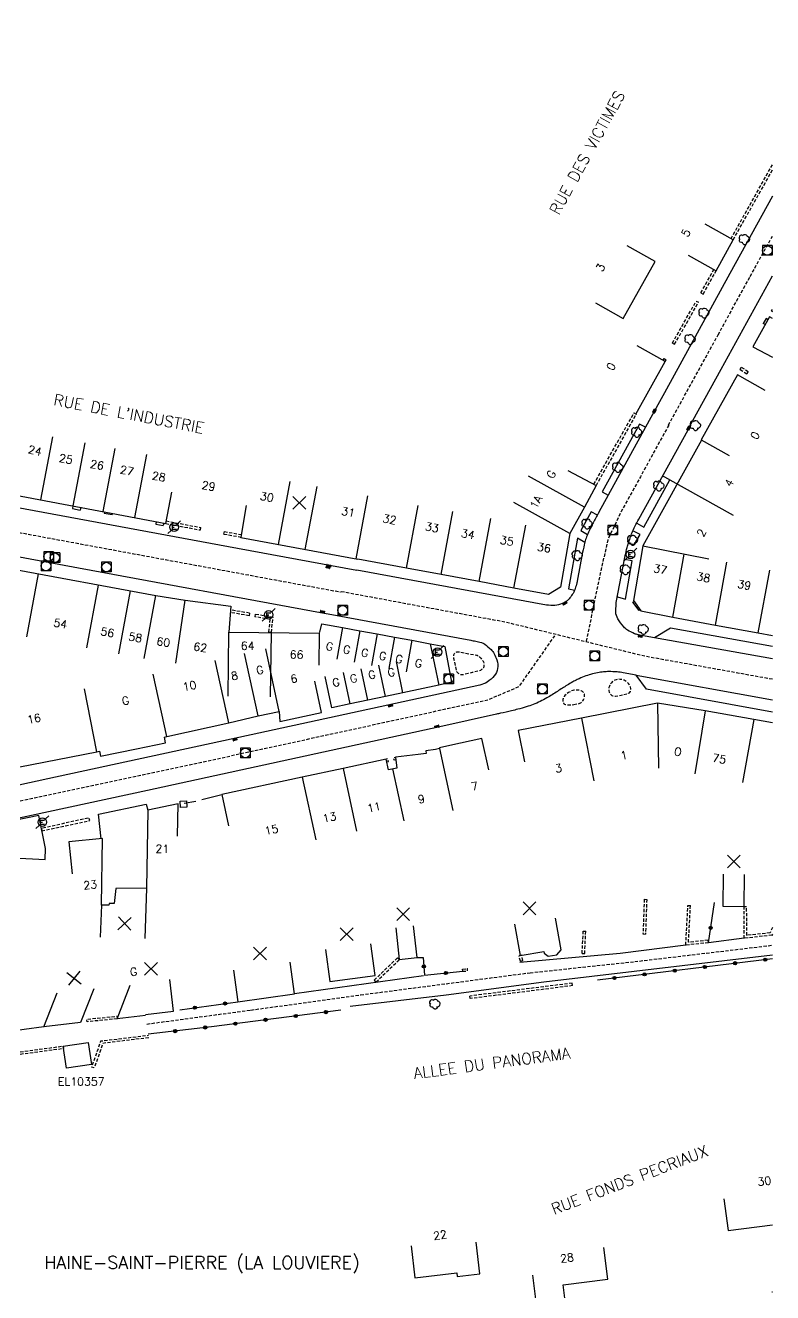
# Model space of a CAD drawing. Header units: millimetres. Extents: x 139000 to 140001, y 128999 to 130000.
# Drawn here: x 139883.3 to 140000, y 129508.3 to 129706.3 of the extents above; entities that cross this region are included whole.
import ezdxf
from ezdxf.enums import TextEntityAlignment as Align

# ---------------------------------------------------------------- set-up
doc = ezdxf.new("R2010")
doc.units = ezdxf.units.MM
doc.linetypes.add('DASHED', pattern=[0.75, 0.5, -0.25])
doc.layers.get('0').update_dxf_attribs({"linetype": 'CONTINUOUS'})
for name, color, linetype in [('W0001', 6, 'DASHED'), ('W0008', 7, 'CONTINUOUS'), ('W0100', 7, 'CONTINUOUS'), ('W0105', 7, 'CONTINUOUS'), ('W0112', 1, 'DASHED'), ('W0300', 7, 'CONTINUOUS'), ('W0322', 7, 'CONTINUOUS'), ('W0400', 7, 'CONTINUOUS'), ('W0420', 7, 'CONTINUOUS'), ('W0471', 7, 'CONTINUOUS'), ('W0980', 7, 'CONTINUOUS'), ('W0984', 7, 'CONTINUOUS'), ('W0989', 7, 'CONTINUOUS'), ('W0991', 7, 'CONTINUOUS'), ('W1102', 7, 'CONTINUOUS')]:
    doc.layers.add(name, color=color, linetype=linetype)
doc.styles.get("Standard").update_dxf_attribs({"font": 'romans.shx', "width": 0.85})

# ---------------------------------------------------------------- blocks, each defined once
blk = doc.blocks.new('t112o')
at = {"color": 0, "linetype": 'Continuous'}
for p, q in [((-0.5, 0.5), (0.5, 0.5)), ((-0.5, -0.5), (-0.5, 0.5)), ((0.5, 0.5), (0.5, -0.5)), ((0.5, -0.5), (-0.5, -0.5))]:
    blk.add_line(p, q, dxfattribs=at)
blk = doc.blocks.new('T420')
for p, q in [((0.75, 0.75), (-0.75, 0.75)), ((-0.75, 0.75), (-0.75, -0.75)), ((0.75, 0.75), (0.75, -0.75)), ((0.75, -0.75), (-0.75, -0.75))]:
    blk.add_line(p, q)
blk.add_ellipse((0, 0), major_axis=(-0.53, 0.53), ratio=1, start_param=3.926991, end_param=10.210176)
blk = doc.blocks.new('T400')
for p, q in [((-0.15, 0.3), (0.15, 0.3)), ((-0.15, -0.25), (-0.15, 0.3)), ((-0.15, 0.15), (0.15, 0.15)), ((-0.15, 0), (0.15, 0)), ((0.15, 0.3), (0.15, -0.25)), ((-0.15, -0.15), (0.15, -0.15)), ((-0.15, -0.25), (-0.15, -0.3)), ((-0.15, -0.3), (0.15, -0.3)), ((0.15, -0.3), (0.15, -0.25))]:
    blk.add_line(p, q)
blk = doc.blocks.new('T300')
for p, q in [((-0.8, 0.51), (-0.86, 0.34)), ((-0.86, 0.34), (-0.86, 0.17)), ((-0.86, 0.17), (-0.74, 0.06)), ((-0.69, 0.63), (-0.8, 0.51)), ((-0.8, -0.06), (-0.74, 0.06)), ((-0.74, 0.06), (-0.69, 0.11)), ((-0.57, 0.69), (-0.69, 0.63)), ((-0.46, 0.69), (-0.57, 0.69)), ((-0.29, 0.63), (-0.46, 0.69)), ((-0.29, 0.63), (-0.17, 0.74)), ((-0.23, 0.57), (-0.29, 0.63)), ((-0.17, 0.74), (-0.06, 0.8)), ((-0.06, 0.8), (0.06, 0.8)), ((0.06, 0.8), (0.23, 0.74)), ((0.23, 0.74), (0.34, 0.63)), ((0.34, 0.63), (0.4, 0.51)), ((0.46, 0.46), (0.34, 0.46)), ((0.4, 0.51), (0.4, 0.46)), ((0.57, 0.4), (0.46, 0.46)), ((0.57, 0.4), (0.69, 0.29)), ((0.69, 0.29), (0.74, 0.17)), ((0.74, 0.06), (0.69, -0.17)), ((0.74, 0.17), (0.74, 0.06)), ((-0.8, -0.17), (-0.8, -0.06)), ((-0.8, -0.23), (-0.8, -0.17)), ((-0.74, -0.34), (-0.8, -0.23)), ((-0.69, -0.4), (-0.74, -0.34)), ((-0.51, -0.46), (-0.69, -0.4)), ((-0.4, -0.46), (-0.51, -0.46)), ((-0.4, -0.46), (-0.34, -0.46)), ((-0.34, -0.46), (-0.34, -0.4)), ((-0.34, -0.51), (-0.34, -0.46)), ((-0.29, -0.63), (-0.34, -0.51)), ((-0.17, -0.74), (-0.29, -0.63)), ((-0.06, -0.8), (-0.17, -0.74)), ((0.06, -0.8), (-0.06, -0.8)), ((0.17, -0.74), (0.06, -0.8)), ((0.23, -0.69), (0.17, -0.74)), ((0.29, -0.46), (0.23, -0.46)), ((0.29, -0.63), (0.23, -0.69)), ((0.46, -0.4), (0.29, -0.46)), ((0.34, -0.51), (0.29, -0.63)), ((0.34, -0.51), (0.34, -0.46)), ((0.57, -0.34), (0.46, -0.4)), ((0.63, -0.29), (0.57, -0.34)), ((0.69, -0.17), (0.63, -0.29))]:
    blk.add_line(p, q)
blk = doc.blocks.new('T471')
for p, q in [((-0.333334, 0.333334), (-0.333334, -0.333334)), ((-0.333334, 0.333334), (0.333334, 0.333334)), ((-0.333334, 0), (0, 0)), ((0.500001, 0.500001), (1.000002, 1.000002)), ((-0.500001, -0.500001), (-1.000002, -1.000002)), ((-0.333334, -0.333334), (0.333334, -0.333334))]:
    blk.add_line(p, q)
blk.add_ellipse((0, 0), major_axis=(0.471405, 0.471405), ratio=1, start_param=5.4977871438, end_param=11.780972451)
blk = doc.blocks.new('t991o')
at = {"color": 0, "linetype": 'Continuous'}
for p, q in [((-1, 1), (1, -1)), ((-1, -1), (1, 1))]:
    blk.add_line(p, q, dxfattribs=at)
blk = doc.blocks.new('t322o')
at = {"color": 0, "linetype": 'Continuous'}
for radius in [0.25, 0.15]:
    blk.add_circle((0, 0), radius, dxfattribs=at)

msp = doc.modelspace()

# ---------------------------------------------------------------- linework, layer by layer
at = {"layer": 'W0001'}
for points in [[(139983.76, 129643.81), (139991.52, 129657.92), (139996.52, 129667.03), (140000, 129673.34)], [(139738.25, 129652.51), (139763.8, 129648.54), (139773.3, 129646.82), (139783.42, 129645.05), (139791.64, 129643.93), (139796.8, 129642.97), (139803.87, 129641.71), (139819.4, 129638.72), (139843.26, 129634.28), (139871.98, 129628.95), (139892.63, 129625.12), (139932.53, 129617.74)], [(139902.3, 129550.24), (139918.54, 129552.42), (139935.68, 129554.79), (139962.15, 129558.25), (139978.5, 129559.99), (140000, 129562.55)]]:
    msp.add_lwpolyline(points, dxfattribs=at)
at = {"layer": 'W0001', "flags": 128}
for points in [[(139983.8, 129643.8), (139979.38, 129635.74), (139976.37, 129630.31), (139974.29, 129625.9), (139973.11, 129620.64), (139970.88, 129609.94)], [(140000, 129604.09), (139980.14, 129607.67), (139958.41, 129612.99), (139932.57, 129617.79)], [(139484.73, 129377.1), (139488.75, 129379.36), (139492.95, 129382.35), (139501.53, 129389.37), (139524.78, 129408.79), (139562.49, 129440.4), (139592.09, 129465.15), (139599.87, 129471.65), (139607.76, 129478.16), (139614.62, 129483.25), (139625.18, 129489.66), (139641.22, 129498.49), (139686.94, 129523.47), (139718.59, 129540.76), (139731.96, 129548.24), (139740.37, 129552.94), (139745.12, 129555.15), (139758.01, 129558.47), (139803.4, 129568.95), (139852.93, 129578.75), (139912.32, 129591.47), (139924.93, 129594.21), (139955.6, 129600.91), (139960.47, 129602.99), (139966.16, 129611.1)]]:
    msp.add_lwpolyline(points, dxfattribs=at)
at = {"layer": 'W0008'}
msp.add_line((140000, 129564.1), (139999.91, 129564.09), dxfattribs=at)
for points in [[(139935.08, 129621.09), (139916.47, 129624.52), (139876.23, 129631.96), (139832.35, 129640.1), (139817.51, 129642.87), (139815.47, 129643.38), (139814.76, 129643.68), (139814.33, 129643.93), (139814.01, 129644.36), (139813.65, 129645.04), (139813.62, 129645.92), (139813.8, 129646.55), (139814.41, 129647.85), (139828.53, 129673.27), (139847.45, 129707.45)], [(140000, 129679.56), (139993.36, 129667.49), (139983.14, 129648.87), (139980.74, 129644.52)], [(139986.75, 129643.03), (139991.97, 129652.54), (140000, 129667.12)], [(139736.98, 129648.59), (139759.64, 129645.25), (139779.97, 129641.58), (139783.64, 129641.15), (139785.04, 129641.06), (139788.15, 129640.97), (139791.58, 129640.68), (139794.1, 129640.35), (139797.95, 129639.55), (139802.56, 129638.35), (139805.76, 129637.55), (139809.68, 129636.74), (139851.32, 129628.99), (139891.62, 129621.51), (139929.98, 129614.4)], [(139986.46, 129562.57), (139976.2, 129561.23), (139960.54, 129559.84)], [(139995.61, 129563.64), (139990.02, 129562.94)], [(140000, 129561.01), (139964.28, 129556.78), (139949.05, 129554.77), (139934.03, 129553)], [(139945.52, 129557.79), (139925.35, 129554.93)]]:
    msp.add_lwpolyline(points, dxfattribs=at)
at = {"layer": 'W0008', "flags": 128}
for points in [[(139980.76, 129644.51), (139972.9, 129630.19, 0.002285), (139972.63, 129629.7, 0.000744), (139971.82, 129628.18, 0.013622), (139971.28, 129627.1, 0.020694), (139970.97, 129626.36, 0.026965), (139970.71, 129625.5, 0.01508), (139970.36, 129623.94), (139969.52, 129619.44, -0.025094), (139969.4, 129618.93, -0.014416), (139969.12, 129618.06, -0.044328), (139968.96, 129617.7, -0.020879), (139968.51, 129617, -0.072137), (139967.92, 129616.36, -0.072283), (139967.17, 129615.92, -0.075715), (139966.03, 129615.64, -0.067684), (139964.72, 129615.7), (139935.08, 129621.16)], [(140000, 129609.2), (139984.06, 129612.09), (139981.57, 129610.59), (139979, 129611.06, -0.06133), (139978.47, 129611.22, -0.027112), (139977.36, 129611.79, -0.083692), (139976.77, 129612.3, -0.041557), (139975.86, 129613.56, -0.110069), (139975.52, 129614.6), (139975.61, 129616.11), (139976.96, 129623.1, -0.011119), (139977.22, 129624.35, -0.0198), (139977.41, 129625.04, -0.003094), (139978, 129626.83, -0.02605), (139978.08, 129627.04, -0.011032), (139978.52, 129627.97, -0.008804), (139979.13, 129629.11), (139986.84, 129643.09)], [(139930.04, 129614.43), (139952.87, 129610.2, -0.008517), (139953.65, 129610.04, -0.007304), (139954.55, 129609.83, -0.097106), (139955.06, 129609.59, -0.041225), (139956.05, 129608.73, -0.064265), (139956.53, 129608.09, -0.047835), (139956.96, 129607.12, -0.121919), (139957.07, 129605.77, -0.133387), (139956.56, 129604.65, -0.077248), (139955.46, 129603.67, -0.088961), (139954.28, 129603.18), (139939.92, 129600.03), (139915.47, 129594.73), (139886.85, 129588.53), (139870.34, 129584.94, -0.001793)], [(140000, 129598.97), (139980.33, 129602.53), (139978.72, 129604.76), (139976.69, 129605.12, 0.026143), (139975.74, 129605.24, 0.018925), (139974.42, 129605.29, 0.024225), (139973.63, 129605.25, 0.020324), (139972.7, 129605.12, 0.023938), (139971.6, 129604.86, 0.026395), (139970.62, 129604.53, 0.014311), (139969.52, 129604.05, 0.021358), (139968.8, 129603.68, 0.004248), (139967.92, 129603.16, 0.005043), (139967.19, 129602.71, 0.007198), (139966.41, 129602.2, -0.007043), (139965.6, 129601.68, -0.014696), (139964.76, 129601.18, -0.012264), (139963.72, 129600.64, -0.020275), (139962.63, 129600.16, -0.021433), (139961.56, 129599.79, -0.006333), (139960.21, 129599.41, -0.009191), (139959.27, 129599.18, -0.000241), (139957.51, 129598.78, -0.000708), (139956.91, 129598.64), (139948.05, 129596.65), (139902.4, 129586.74), (139877.44, 129581.35, 0.058104)]]:
    msp.add_lwpolyline(points, format="xyb", dxfattribs=at)
for points in [[(139980.18, 129643.49), (139979.24, 129643.97), (139973.41, 129633.39), (139974.34, 129632.86)], [(139978.82, 129628.48), (139979.91, 129627.85), (139983.97, 129635.25), (139982.86, 129635.82)], [(139972.66, 129629.75), (139971.67, 129630.28), (139970.1, 129627.35), (139971.13, 129626.71)], [(139977.49, 129625.33), (139978.45, 129625.21), (139979.33, 129626.73), (139978.21, 129627.31)], [(139970.71, 129625.49), (139969.53, 129626.14), (139968.14, 129618.21), (139969.13, 129618.03)], [(139975.78, 129616.97), (139977.04, 129616.62), (139978.07, 129622.62), (139976.9, 129622.83)], [(139979.36, 129614.93), (139979.2, 129614.82), (139978.22, 129616.15), (139978.38, 129616.27)], [(139946.52, 129609.66), (139948.82, 129609.22), (139949.89, 129603.63), (139947.89, 129603.19)], [(140000, 129607.27), (139981.57, 129610.59)], [(139978.72, 129604.76), (140000, 129600.91)], [(139895.14, 129579.19), (139894.76, 129583.01), (139902.2, 129584.61), (139902.45, 129583.64)]]:
    msp.add_lwpolyline(points, dxfattribs=at)
at = {"layer": 'W0100'}
for p, q in [((139999.52, 129660.72), (139996.96, 129656.06)), ((140000, 129660.46), (139999.52, 129660.72)), ((139996.96, 129656.06), (140000, 129654.4))]:
    msp.add_line(p, q, dxfattribs=at)
for points in [[(139841.23, 129683.53), (139836.87, 129685.97), (139815, 129646.77), (139815.87, 129645.03), (139871.24, 129634.85), (139871.51, 129635.76), (139880.78, 129633.59), (139880.74, 129633.09), (139905.24, 129628.44), (139906.17, 129633.35)], [(139986.83, 129670.36), (139991.2, 129667.93), (139993.88, 129672.76), (139989.51, 129675.18)], [(139972.35, 129662.91), (139976.71, 129660.47), (139981.68, 129669.36), (139977.31, 129671.79)], [(139978.69, 129645.53), (139983.25, 129653.75), (139978.88, 129656.18)], [(139998.89, 129649.23), (139994.52, 129651.65), (139988.89, 129641.48)], [(139935.26, 129622.83), (139916.99, 129626.22), (139917, 129626.32), (139917.87, 129631.24)], [(139880.62, 129621.43), (139903.7, 129617.16), (139908.28, 129616.48), (139915.42, 129615.51), (139915.12, 129611.46), (139929.22, 129611.29), (139929.16, 129606.29)], [(139992.28, 129573.65), (139992.23, 129568.65), (139995.57, 129568.61), (139995.63, 129573.61)], [(139959.72, 129565.84), (139960.62, 129560.93), (139964.27, 129561.59), (139964.35, 129561.32), (139964.97, 129560.82), (139966.33, 129561.05), (139967, 129561.85), (139966.1, 129566.77)], [(139941.17, 129565.27), (139941.72, 129560.3), (139944.5, 129560.61), (139943.94, 129565.58)], [(139930.22, 129561.86), (139930.85, 129556.9), (139937.93, 129557.8), (139937.3, 129562.76)], [(139915.8, 129558.67), (139916.48, 129553.72), (139925.35, 129554.93), (139924.67, 129559.88)], [(139902.07, 129551.72), (139906.46, 129552.23), (139905.89, 129557.19)]]:
    msp.add_lwpolyline(points, dxfattribs=at)
at = {"layer": 'W0100', "flags": 128}
for points in [[(139993.31, 129639.02), (139988.93, 129641.45), (139979.77, 129624.92), (139978.28, 129616.4), (139979.46, 129614.8), (139984.42, 129613.78), (139991.09, 129612.56), (139997.75, 129611.33), (140000, 129610.94)], [(139968.05, 129636.73), (139972.45, 129634.36), (139970.64, 129631), (139968.37, 129626.88), (139966.88, 129618.49), (139965.05, 129617.32), (139959.61, 129618.34), (139954.18, 129619.37), (139948.25, 129620.47), (139942.82, 129621.45), (139935.26, 129622.87)], [(139929.26, 129611.44), (139929.32, 129611.44), (139929.63, 129612.77), (139932.85, 129612.18), (139935.56, 129611.68), (139938.27, 129611.19), (139940.98, 129610.69), (139943.68, 129610.19), (139946.52, 129609.66), (139947.89, 129603.19), (139942.29, 129602), (139939.55, 129601.41), (139936.82, 129600.84), (139934.06, 129600.25), (139931.17, 129599.63), (139930.13, 129604.52)], [(139871.83, 129593.37), (139871.73, 129588.25), (139878.11, 129589.58), (139894.49, 129592.78), (139894.9, 129592.86), (139895.05, 129592.08), (139900.67, 129593.22), (139905.23, 129594.17), (139905.04, 129595.06), (139905.41, 129595.14), (139915.11, 129597.27), (139919.67, 129598.36), (139922.98, 129599.08), (139923.05, 129597.5), (139929.57, 129598.89), (139928.52, 129603.78)], [(140000, 129597.27), (139997.1, 129597.79), (139989.51, 129599.17), (139982.04, 129600.39), (139970.16, 129598.04), (139960.31, 129596.09), (139961.28, 129591.19)], [(139955.68, 129589.93), (139954.62, 129594.82), (139951.3, 129594.1), (139948.21, 129593.42), (139947.99, 129593.38), (139948.02, 129593.26), (139947.4, 129593.13), (139945.86, 129592.93), (139945.91, 129592.48), (139944.69, 129592.34), (139941.14, 129591.92), (139941.34, 129590.23), (139940.02, 129589.94), (139939.66, 129591.59), (139932.96, 129590.17), (139926.57, 129588.78), (139914.01, 129586.09), (139915.06, 129581.2)], [(139907.1, 129579.57), (139907.18, 129584.63), (139902.45, 129583.64), (139902.26, 129571.44), (139897.47, 129571.4), (139897.17, 129569.08), (139896.43, 129569.09), (139896.34, 129568.79), (139895.2, 129568.83), (139895.38, 129579.21), (139890.12, 129578.68), (139890.62, 129573.71)], [(139881.39, 129576.21), (139886.39, 129575.92), (139886.48, 129577.64), (139885.41, 129582.83), (139877.78, 129581.27), (139876.1, 129579.83), (139873.08, 129572.22), (139872.88, 129571.41), (139870.91, 129566.12), (139867.56, 129557.34), (139866.55, 129554.66), (139865.22, 129551.24), (139863.81, 129547.65), (139864.4, 129546.95), (139871.76, 129547.86), (139873.94, 129553.04)], [(139902.09, 129551.57), (139897.65, 129551.06), (139899.71, 129556.31)], [(139894.01, 129555.74), (139891.95, 129550.47), (139886.21, 129549.82), (139888.27, 129555.09)], [(139992.41, 129522.92), (139993.07, 129517.97), (140000, 129518.88)], [(139943.58, 129515.56), (139944.17, 129510.59), (139950.69, 129511.37), (139950.76, 129510.78), (139954.31, 129511.2), (139953.72, 129516.17)], [(139962.54, 129510.98), (139963.16, 129506.02), (139967.7, 129506.58), (139967.34, 129509.5), (139974.3, 129510.36), (139973.69, 129515.32)]]:
    msp.add_lwpolyline(points, dxfattribs=at)
msp.add_lwpolyline([(139893.65, 129543.89), (139889.73, 129543.33), (139889.23, 129546.79), (139893.15, 129547.35)], close=True, dxfattribs=at)
at = {"layer": 'W0105'}
for p, q in [((139998.86, 129659.51), (139998.57, 129659.67)), ((139999.3, 129660.32), (139999.01, 129660.48)), ((139890.75, 129631.19), (139890.67, 129630.77)), ((139891.96, 129630.96), (139891.89, 129630.54)), ((139895.67, 129630.26), (139895.64, 129630.06)), ((139896.89, 129630.02), (139896.85, 129629.84)), ((139903.75, 129628.72), (139903.67, 129628.34)), ((139904.92, 129628.5), (139904.85, 129628.14))]:
    msp.add_line(p, q, dxfattribs=at)
for points in [[(139999.01, 129660.48), (139998.57, 129659.67)], [(139890.67, 129630.77), (139891.89, 129630.54)], [(139895.64, 129630.06), (139896.85, 129629.84)], [(139903.67, 129628.34), (139904.85, 129628.14)]]:
    msp.add_lwpolyline(points, dxfattribs=at)
at = {"layer": 'W0112'}
for p, q in [((139993.53, 129672.95), (140000, 129684.48)), ((139993.88, 129672.76), (140000, 129683.67)), ((139988.1, 129663.18), (139988.45, 129662.99)), ((139988.83, 129664.47), (139989.18, 129664.28)), ((139999.87, 129661.63), (140000, 129661.86)), ((139999.87, 129661.63), (140000, 129661.56)), ((139984.37, 129656.63), (139984.72, 129656.43)), ((139983.08, 129654.23), (139983.42, 129654.02)), ((139994.96, 129652.49), (139996.04, 129651.83)), ((139996.04, 129651.83), (139996.22, 129652.18)), ((139910.65, 129627.42), (139910.72, 129627.81)), ((139914.33, 129626.79), (139914.4, 129627.18)), ((139918.27, 129614.03), (139915.38, 129614.52)), ((139918.33, 129614.42), (139915.45, 129614.91)), ((139918.33, 129614.42), (139918.27, 129614.03)), ((139919.23, 129614.25), (139919.16, 129613.86)), ((139921.36, 129611.48), (139921.75, 129611.44)), ((139979.97, 129569.72), (139980.36, 129569.71)), ((139986.8, 129568.76), (139987.2, 129568.74)), ((139995.57, 129568.61), (139995.97, 129568.62)), ((139970.45, 129564.76), (139970.85, 129564.74)), ((139979.78, 129564.31), (139980.18, 129564.3)), ((139990.01, 129562.93), (139989.96, 129563.32)), ((139941.44, 129560.59), (139941.72, 129560.3)), ((139960.81, 129560.98), (139960.42, 129560.88)), ((139960.63, 129560.06), (139961.02, 129560.16)), ((139970.28, 129561.27), (139970.68, 129561.25)), ((139951.6, 129558.82), (139952.35, 129558.89)), ((139951.62, 129558.47), (139951.6, 129558.82)), ((139937.81, 129557.11), (139938.09, 129556.82)), ((139968.79, 129556.23), (139968.74, 129556.62)), ((139952.78, 129554.21), (139952.73, 129554.61))]:
    msp.add_line(p, q, dxfattribs=at)
for points in [[(139988.83, 129664.47), (139990.85, 129668.13)], [(139989.18, 129664.28), (139991.2, 129667.93)], [(139984.37, 129656.63), (139988.1, 129663.18)], [(139984.72, 129656.43), (139988.45, 129662.99)], [(139982.91, 129653.97), (139983.08, 129654.23)], [(139983.25, 129653.75), (139983.42, 129654.02)], [(139994.96, 129652.49), (139995.14, 129652.85), (139996.22, 129652.18)], [(139905.24, 129628.44), (139910.65, 129627.42)], [(139905.31, 129628.83), (139910.72, 129627.81)], [(139914.4, 129627.18), (139917.07, 129626.71)], [(139914.33, 129626.79), (139917, 129626.32)], [(139921.36, 129611.48), (139921.57, 129613.43), (139919.16, 129613.86)], [(139921.75, 129611.44), (139922.01, 129613.76), (139919.23, 129614.25)], [(139979.97, 129569.72), (139979.78, 129564.31)], [(139980.36, 129569.71), (139980.18, 129564.3)], [(139990.01, 129562.93), (139986.47, 129562.57), (139986.8, 129568.76)], [(139989.96, 129563.32), (139986.89, 129563.01), (139987.2, 129568.74)], [(140000, 129564.3), (139999.92, 129564.11), (139995.6, 129563.63), (139995.57, 129568.61)], [(140000, 129565.34), (139999.64, 129564.48), (139996, 129564.08), (139995.97, 129568.62)], [(139970.28, 129561.27), (139970.45, 129564.76)], [(139970.68, 129561.25), (139970.85, 129564.74)], [(139937.81, 129557.11), (139941.44, 129560.59)], [(139938.09, 129556.82), (139941.72, 129560.3)], [(139960.63, 129560.06), (139960.42, 129560.88)], [(139961.02, 129560.16), (139960.81, 129560.98)], [(139951.62, 129558.47), (139952.37, 129558.54), (139952.35, 129558.89)], [(139968.74, 129556.62), (139952.73, 129554.61)], [(139968.79, 129556.23), (139952.78, 129554.21)]]:
    msp.add_lwpolyline(points, dxfattribs=at)
at = {"layer": 'W0112', "flags": 128}
for points in [[(139972.1, 129634.56), (139978.37, 129645.71), (139978.72, 129645.51), (139972.45, 129634.36)], [(139952.49, 129605), (139951.7, 129604.8), (139951.5, 129604.77), (139951.31, 129604.8), (139951.12, 129604.88), (139950.95, 129605), (139950.83, 129605.13), (139950.73, 129605.27), (139950.67, 129605.38), (139950.64, 129605.51), (139950.25, 129607.35), (139950.22, 129607.65), (139950.25, 129607.94), (139950.32, 129608.11), (139950.43, 129608.23), (139950.56, 129608.31), (139950.71, 129608.36), (139950.89, 129608.38), (139951.07, 129608.36), (139953.76, 129607.87), (139953.87, 129607.84), (139953.98, 129607.78), (139954.23, 129607.59), (139954.46, 129607.38), (139954.62, 129607.21), (139954.75, 129607.01), (139954.85, 129606.81), (139954.92, 129606.6), (139954.95, 129606.35), (139954.92, 129606.1), (139954.85, 129605.91), (139954.72, 129605.75), (139954.56, 129605.61), (139954.38, 129605.49), (139954.27, 129605.43), (139954.15, 129605.39), (139953.09, 129605.14)], [(139976.79, 129601.71), (139977.33, 129601.82), (139977.44, 129601.85), (139977.54, 129601.91), (139977.66, 129602), (139977.77, 129602.11), (139977.83, 129602.21), (139977.86, 129602.31), (139977.88, 129602.49), (139977.87, 129602.67), (139977.83, 129602.86), (139977.77, 129603.05), (139977.66, 129603.24), (139977.53, 129603.42), (139977.37, 129603.59), (139977.19, 129603.74), (139977.01, 129603.85), (139976.82, 129603.95), (139976.62, 129604.01), (139976.42, 129604.06), (139976.21, 129604.08), (139975.99, 129604.09), (139975.79, 129604.06), (139975.59, 129604.02), (139975.38, 129603.94), (139975.17, 129603.83), (139974.99, 129603.71), (139974.84, 129603.55), (139974.67, 129603.3), (139974.53, 129603.03), (139974.45, 129602.79), (139974.42, 129602.54), (139974.43, 129602.31), (139974.5, 129602.09), (139974.58, 129601.94), (139974.68, 129601.8), (139974.8, 129601.68), (139974.94, 129601.57), (139975.07, 129601.51), (139975.21, 129601.47), (139975.36, 129601.45), (139975.51, 129601.46), (139976.38, 129601.61)], [(139968.98, 129600.16), (139968.98, 129600.16), (139969.81, 129600.3), (139969.93, 129600.34), (139970.05, 129600.41), (139970.24, 129600.57), (139970.41, 129600.75), (139970.49, 129600.87), (139970.56, 129601), (139970.62, 129601.17), (139970.66, 129601.34), (139970.67, 129601.55), (139970.64, 129601.76), (139970.57, 129601.93), (139970.46, 129602.08), (139970.31, 129602.2), (139970.14, 129602.3), (139969.91, 129602.37), (139969.67, 129602.41), (139969.42, 129602.42), (139969.17, 129602.41), (139969, 129602.39), (139968.82, 129602.35), (139968.61, 129602.27), (139968.41, 129602.17), (139968.17, 129602.03), (139967.95, 129601.87), (139967.77, 129601.72), (139967.6, 129601.55), (139967.49, 129601.41), (139967.39, 129601.26), (139967.32, 129601.11), (139967.28, 129600.94), (139967.27, 129600.77), (139967.29, 129600.59), (139967.33, 129600.45), (139967.39, 129600.32), (139967.45, 129600.25), (139967.51, 129600.2), (139967.68, 129600.15), (139968.24, 129600.09), (139968.59, 129600.1)], [(139885.89, 129580.42), (139893.38, 129582.03), (139893.29, 129582.42), (139885.81, 129580.81)], [(139897.65, 129551.06), (139892.96, 129550.59), (139892.92, 129550.99), (139897.61, 129551.46)], [(139871.81, 129544.07), (139871.76, 129544.47), (139889.23, 129546.79), (139889.29, 129546.39)]]:
    msp.add_lwpolyline(points, close=True, dxfattribs=at)
for points in [[(139939.75, 129591.2), (139939.75, 129591.2), (139940.04, 129591.27), (139939.95, 129591.66), (139939.66, 129591.59)], [(139941.19, 129591.52), (139941.19, 129591.52), (139940.91, 129591.46), (139940.84, 129591.86), (139941.14, 129591.92), (139941.14, 129591.92)], [(139902.58, 129548.09), (139895.43, 129547.22), (139894.08, 129543.39), (139893.7, 129543.52), (139895.13, 129547.59), (139902.53, 129548.48)]]:
    msp.add_lwpolyline(points, dxfattribs=at)
at = {"layer": 'W0322'}
for p, q in [((139990.01, 129562.93), (139990.97, 129569.21)), ((140000, 129560.44), (139972.67, 129557.1)), ((139907.45, 129552.46), (139916.48, 129553.72))]:
    msp.add_line(p, q, dxfattribs=at)
at = {"layer": 'W0322', "flags": 128}
for points in [[(139910.89, 129585.33), (139914.01, 129586.09)], [(139908.12, 129584.74), (139909.92, 129585.08)], [(139886.21, 129549.82), (139880.04, 129548.95)], [(139999.91, 129508.39), (140000, 129508.42)]]:
    msp.add_lwpolyline(points, dxfattribs=at)
at = {"layer": 'W0322'}
for points in [[(139944.5, 129560.61), (139945.46, 129560.64), (139945.64, 129557.87), (139951.62, 129558.47)], [(139932.61, 129552.4), (139912.38, 129549.82), (139902.52, 129548.63)]]:
    msp.add_lwpolyline(points, dxfattribs=at)
at = {"layer": 'W1102'}
for p, q in [((139887.56, 129641.97), (139885.69, 129632.15)), ((139892.6, 129641.02), (139890.74, 129631.19)), ((139897.28, 129640.13), (139895.41, 129630.3)), ((139902.23, 129639.19), (139900.37, 129629.36)), ((139924.62, 129634.98), (139922.79, 129625.15)), ((139928.82, 129634.2), (139926.99, 129624.37)), ((139883.56, 129610.72), (139885.38, 129620.55)), ((139892.91, 129608.99), (139894.73, 129618.82)), ((139897.91, 129608.07), (139899.73, 129617.9)), ((139901.88, 129607.33), (139903.7, 129617.16)), ((139906.8, 129606.59), (139908.28, 129616.48)), ((139915, 129601.46), (139915.12, 129611.46)), ((139921.63, 129601.38), (139921.75, 129611.38))]:
    msp.add_line(p, q, dxfattribs=at)
at = {"layer": 'W1102', "flags": 128}
for points in [[(139970.64, 129631), (139961.89, 129635.83)], [(139983.97, 129635.25), (139993.88, 129629.75)], [(139934.97, 129622.93), (139936.82, 129632.75)], [(139942.82, 129621.45), (139944.68, 129631.27)], [(139968.37, 129626.88), (139959.61, 129631.71)], [(139948.25, 129620.47), (139950.08, 129630.3)], [(139954.18, 129619.37), (139956.04, 129629.19)], [(139959.61, 129618.34), (139961.47, 129628.16)], [(139979.77, 129624.92), (139990.08, 129622.91)], [(139984.42, 129613.78), (139986.23, 129623.62)], [(139991.09, 129612.56), (139992.9, 129622.39)], [(139997.75, 129611.33), (139999.57, 129621.16)], [(139932.85, 129612.18), (139931.96, 129607.26)], [(139935.56, 129611.68), (139934.66, 129606.77)], [(139938.27, 129611.19), (139937.37, 129606.27)], [(139940.98, 129610.69), (139940.08, 129605.77)], [(139943.68, 129610.19), (139942.78, 129605.28)], [(139919.67, 129598.36), (139917.53, 129608.13)], [(139922.98, 129599.08), (139920.85, 129608.85)], [(139915.11, 129597.27), (139912.97, 129607.04)], [(139936.82, 129600.84), (139935.79, 129605.73)], [(139939.55, 129601.41), (139938.52, 129606.31)], [(139942.29, 129602), (139941.26, 129606.88)], [(139905.41, 129595.14), (139903.26, 129604.9)], [(139934.06, 129600.25), (139933.02, 129605.14)], [(139894.49, 129592.78), (139892.57, 129602.59)], [(139982.04, 129600.39), (139982.21, 129590.23)], [(139970.16, 129598.04), (139972.09, 129588.23)], [(139989.51, 129599.17), (139987.9, 129589.31)], [(139997.1, 129597.79), (139995.3, 129587.95)], [(139948.02, 129593.26), (139950.08, 129583.59)], [(139932.96, 129590.17), (139935.04, 129580.39)], [(139940.68, 129590.08), (139942.41, 129581.96)], [(139926.57, 129588.78), (139928.68, 129579.01)], [(139902.26, 129571.44), (139901.98, 129563.59)], [(139895.2, 129568.83), (139895.02, 129563.83)]]:
    msp.add_lwpolyline(points, dxfattribs=at)

# ---------------------------------------------------------------- block references
at = {"layer": 'W0112', "rotation": 181.588197303833}
msp.add_blockref('t112o', (139908.02, 129584.59), dxfattribs=at)
at = {"layer": 'W0300'}
for p in [(139995.67, 129672.79), (139989.35, 129661.3), (139987.18, 129657.17), (139978.83, 129642.67), (139988, 129643.73), (139975.88, 129637.19), (139982.29, 129634.28), (139971.07, 129628.35), (139978.2, 129625.81), (139969.55, 129623.4), (139977.06, 129621.19), (139979.87, 129611.87), (139947.32, 129553.34)]:
    msp.add_blockref('T300', p, dxfattribs=at)
at = {"layer": 'W0322'}
for p, rotation in [((139990.36, 129565.27), 81.2784025951662), ((139994.17, 129559.73), 186.9760310981179), ((139998.89, 129560.3), 186.9760310981179), ((139945.55, 129559.23), 273.6534237933915), ((139949, 129558.2), 5.737088146448465), ((139980.02, 129558), 186.9760310981179), ((139984.74, 129558.57), 186.9760310981179), ((139989.45, 129559.15), 186.9760310981179), ((139975.31, 129557.42), 186.9760310981179), ((139909.8, 129552.79), 7.912389325636262), ((139914.51, 129553.44), 7.912389325636262), ((139930.26, 129552.1), 187.2788002578358), ((139911.41, 129549.7), 186.8905515228756), ((139916.12, 129550.3), 187.2788002578358), ((139920.83, 129550.9), 187.2788002578358), ((139925.55, 129551.5), 187.2788002578358), ((139906.7, 129549.13), 186.8905515228756)]:
    msp.add_blockref('t322o', p, dxfattribs=dict(at, rotation=rotation))
at = {"layer": 'W0400'}
for p, rotation in [((139981.57, 129646.02), 331.3541721396428), ((139986.9, 129643.29), 152.3933590211253), ((139930.61, 129621.61), 79.47088141994), ((139930.69, 129621.81), 259.5726310927072), ((139967.55, 129615.96), 298.7714407723201), ((139929.7, 129614.65), 259.4964456214589), ((139979.33, 129610.84), 259.7263508217083), ((139940.33, 129599.97), 282.3804603706081), ((139947.61, 129596.71), 102.1590673322364), ((139916.03, 129594.7), 282.2325315246086)]:
    msp.add_blockref('T400', p, dxfattribs=dict(at, rotation=rotation))
at = {"layer": 'W0420'}
for p in [(139999.21, 129671.09), (139975.06, 129627.39), (139886.96, 129623.27), (139887.93, 129623.08), (139886.53, 129621.8), (139895.98, 129621.62), (139932.87, 129614.87), (139971.35, 129615.63), (139957.96, 129608.43), (139972.23, 129607.74), (139949.45, 129604.15), (139964.08, 129602.59), (139917.67, 129592.59)]:
    msp.add_blockref('T420', p, dxfattribs=at)
at = {"layer": 'W0471'}
for p in [(139906.57, 129627.86), (139977.83, 129623.59), (139921.32, 129614.15), (139947.68, 129608.35), (139885.97, 129581.77)]:
    msp.add_blockref('T471', p, dxfattribs=at)
at = {"layer": 'W0991'}
for p, rotation in [((139926.11, 129631.65), 90), ((139993.98, 129575.63), 90), ((139942.33, 129567.41), 90), ((139962.06, 129568.31), 90), ((139898.81, 129565.94), 87.9552750313525), ((139933.5, 129564.29), 90), ((139919.97, 129561.26), 90), ((139902.93, 129558.87), 90), ((139890.92, 129557.4), 276.4382340492469)]:
    msp.add_blockref('t991o', p, dxfattribs=dict(at, rotation=rotation))

# ---------------------------------------------------------------- texts
at = {"layer": 'W0980'}
msp.add_text('HAINE-SAINT-PIERRE (LA LOUVIERE)', height=2, dxfattribs=at).set_placement((139910.9, 129512.84), align=Align.MIDDLE)
at = {"layer": 'W0984'}
msp.add_text('EL10357', height=1.25, dxfattribs=at).set_placement((139892.05, 129541.25), align=Align.MIDDLE)
at = {"layer": 'W0989'}
for s, rotation, p in [('RUE DES VICTIMES', 61.1636, (139971.07, 129686.38)), ("RUE DE L'INDUSTRIE", 349.1026, (139899.5, 129645.57)), ('ALLEE DU PANORAMA', 7.4327, (139956.2, 129544.13)), ('RUE FONDS PECRIAUX', 21.0267, (139977.7, 129525.89))]:
    msp.add_text(s, height=1.75, rotation=rotation, dxfattribs=at).set_placement(p, align=Align.MIDDLE)
at = {"layer": 'W0991'}
for s, rotation, p in [('5', 60.9635, (139986.48, 129673.85)), ('3', 60.8191, (139973.15, 129668.44)), ('0', 60.9582, (139974.8, 129652.96)), ('0', 61.0446, (139997.28, 129642.19)), ('24', 346.7831, (139884.83, 129639.82)), ('25', 349.2471, (139889.65, 129638.52)), ('26', 349.2531, (139894.51, 129637.6)), ('27', 349.2502, (139899.18, 129636.71)), ('28', 349.2497, (139904.16, 129635.77)), ('29', 349.3433, (139911.94, 129634.3)), ('G', 61.3412, (139965.43, 129636.11)), ('4', 60.9872, (139993.22, 129634.78)), ('30', 349.4801, (139921.05, 129632.59)), ('1A', 61.3412, (139963.09, 129631.8)), ('31', 349.479, (139933.75, 129630.23)), ('32', 349.4801, (139940.21, 129629.07)), ('33', 349.4801, (139946.83, 129627.82)), ('34', 349.4801, (139952.44, 129626.77)), ('2', 60.9872, (139988.91, 129626.98)), ('35', 349.4801, (139958.53, 129625.72)), ('36', 349.4801, (139964.33, 129624.66)), ('37', 349.5776, (139982.49, 129621.28)), ('38', 349.5776, (139989.23, 129620.01)), ('39', 349.5776, (139995.61, 129618.84)), ('54', 349.5233, (139888.8, 129612.8)), ('56', 349.5223, (139896.14, 129611.44)), ('58', 349.5226, (139900.5, 129610.64)), ('60', 351.4917, (139904.87, 129609.91)), ('62', 352.2345, (139910.64, 129609.09)), ('64', 359.3111, (139918.04, 129609.32)), ('G', 349.5776, (139930.82, 129609.22)), ('G', 349.5776, (139933.52, 129608.72)), ('66', 359.3114, (139925.68, 129607.96)), ('G', 349.5776, (139936.33, 129608.23)), ('G', 349.5776, (139939.14, 129607.72)), ('G', 349.5776, (139941.69, 129607.26)), ('8', 11.23, (139915.98, 129604.65)), ('G', 11.23, (139919.93, 129605.54)), ('G', 11.9856, (139937.44, 129604.8)), ('G', 11.9856, (139940.45, 129605.17)), ('G', 349.5776, (139944.73, 129606.6)), ('10', 11.23, (139908.96, 129603.07)), ('6', 11.23, (139925.25, 129604.19)), ('G', 11.9856, (139931.83, 129603.62)), ('G', 11.9856, (139934.57, 129604.22)), ('G', 11.23, (139898.96, 129600.76)), ('16', 11.23, (139884.66, 129597.95)), ('O', 349.8943, (139985.24, 129592.78)), ('1', 11.1803, (139976.8, 129592.24)), ('75', 349.8943, (139991.7, 129591.68)), ('3', 11.1803, (139966.59, 129590.2)), ('7', 12.1294, (139953.47, 129587.4)), ('9', 12.1294, (139945.16, 129585.38)), ('11', 12.1294, (139937.77, 129584.12)), ('13', 12.1294, (139930.82, 129582.53)), ('15', 12.1294, (139921.76, 129580.59)), ('21', 359.0936, (139904.71, 129577.61)), ('23', 5.7093, (139893.45, 129571.98)), ('G', 6.738, (139900.22, 129558.4)), ('30', 6.8174, (139998.74, 129525.69)), ('22', 9.3694, (139948.09, 129517.27)), ('28', 7.2955, (139967.91, 129513.69))]:
    msp.add_text(s, height=1.25, rotation=rotation, dxfattribs=at).set_placement(p, align=Align.MIDDLE)

doc.saveas('drawing.dxf')
